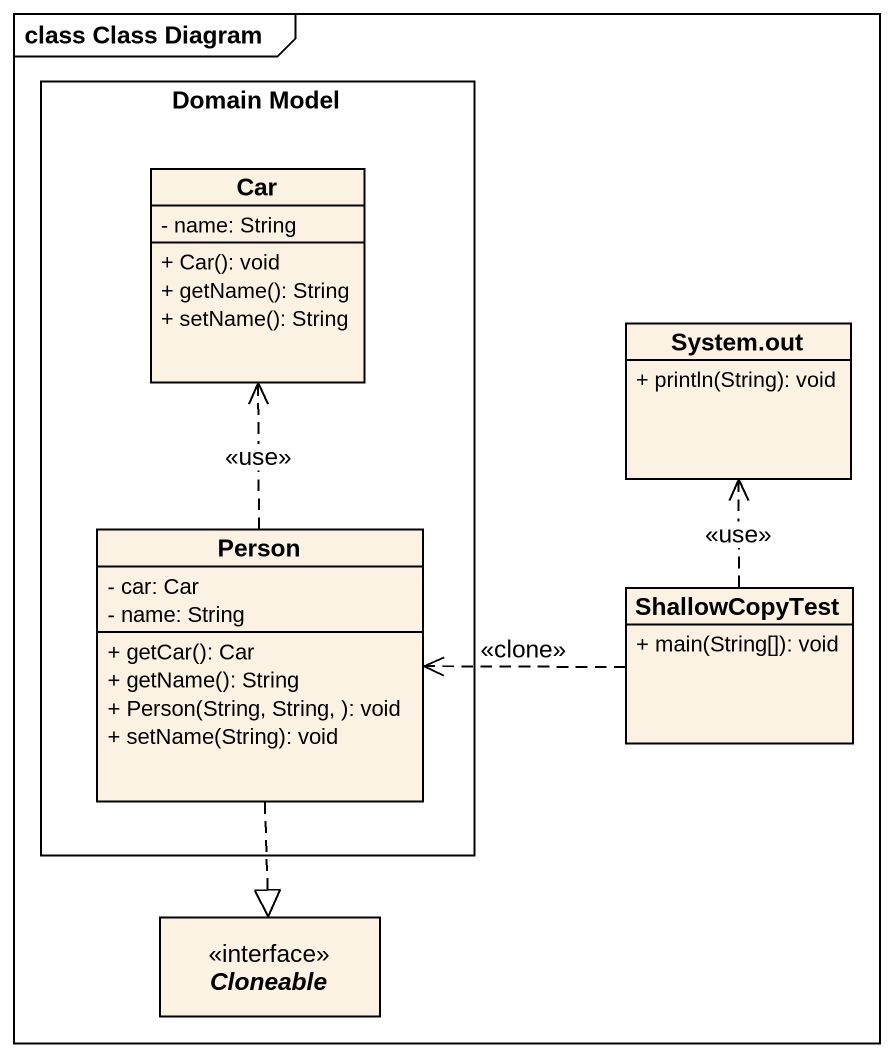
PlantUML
@startuml
mainframe class Class Diagram
hide circle
hide empty members
skinparam classAttributeIconSize 0
rectangle "Domain Model" as Domain_Model {
  class Car {
    - name: String
    + Car(): void
    + getName(): String
    + setName(): String
  }
  class "Person" as Person_ {
    - car: Car
    - name: String
    + getCar(): Car
    + getName(): String
    + Person(String, String, ): void
    + setName(String): void
  }
}
class "System.out" as System_out {
  + println(String): void
}
class ShallowCopyTest {
  + main(String[]): void
}
interface Cloneable
Person_ .up.> Car : <<use>>
Person_ ..|> Cloneable
ShallowCopyTest .up.> System_out : <<use>>
ShallowCopyTest .left.> Person_ : <<clone>>
@enduml
